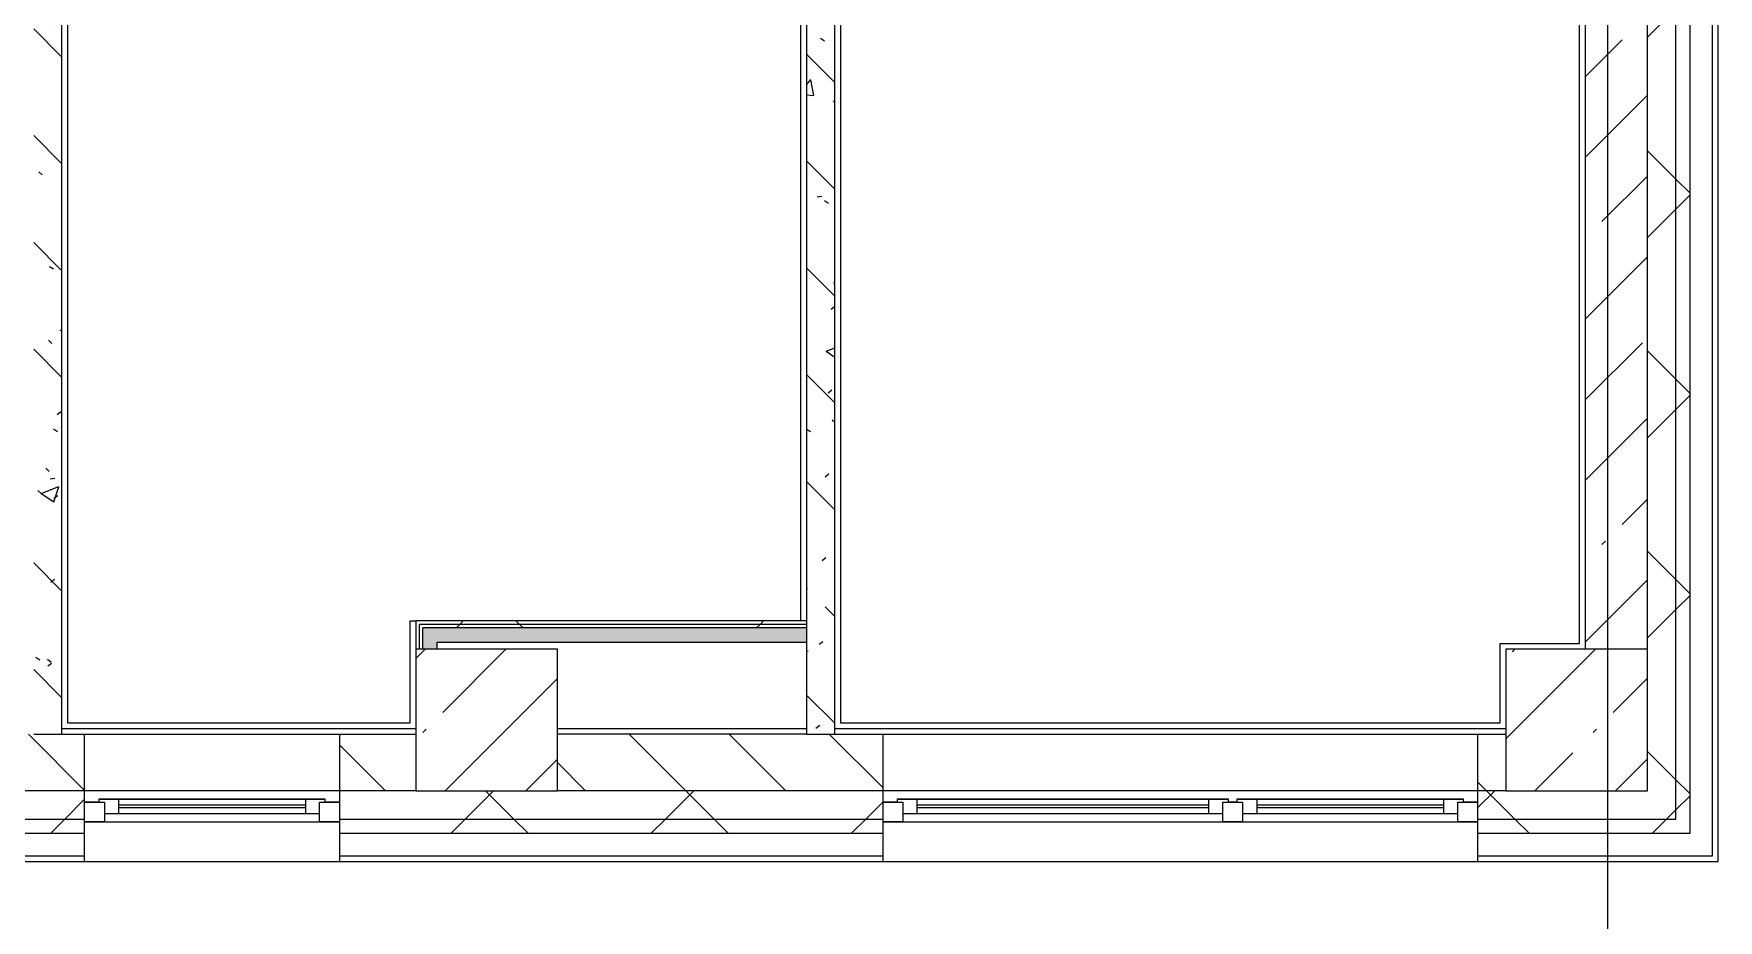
# Model space of a CAD drawing. Header units: millimetres. Extents: x 81711 to 274967, y -8553 to 29000.
# Drawn here: x 226957 to 232907, y 3093 to 6224 of the extents above; entities that cross this region are included whole.
import ezdxf

# ---------------------------------------------------------------- set-up
doc = ezdxf.new("R2010")
doc.units = ezdxf.units.MM
for name, color, linetype, lineweight, true_color in [('A-FLOR-2', 7, 'Continuous', 5, 0xaaaaaa), ('I-WALL-25', 7, 'Continuous', 5, 0xe7e7e7), ('I-WALL-26', 7, 'Continuous', 9, 0xe7e7e7), ('I-WALL-29', 7, 'Continuous', 5, 0x787878)]:
    doc.layers.add(name, color=color, linetype=linetype, lineweight=lineweight, true_color=true_color)
for name, color, linetype, lineweight in [('A-GLAZ-3', 7, 'Continuous', 5), ('A-WALL', 7, 'Continuous', 9), ('A-WALL-10', 7, 'Continuous', 5), ('I-WALL-27', 7, 'Continuous', 5), ('S-COLS-1', 7, 'Continuous', 5), ('Оси', 7, 'Continuous', 9)]:
    doc.layers.add(name, color=color, linetype=linetype, lineweight=lineweight)
pattern_1 = [(45, (147956.67, 0), (-353.5534, 353.5534), []), (135, (147956.67, 0), (-353.5534, -353.5534), [])]
pattern_2 = [(135, (147956.67, 0), (-377.1708, -377.1708), [533.4, -88.9, 17.78, -88.9]), (135, (147956.67, 376.94), (-377.1708, -377.1708), []), (50, (147956.67, 0), (637.6445, -55.7866), [66.675, -733.425]), (355, (147956.7, 0), (-123.3494, 668.699), [53.34, -586.74]), (100.451, (148009.8, -4.65), (514.299, 612.908), [56.665, -623.315]), (46.184, (147956.7, 177.8), (948.7764, -147.15), [100.012, -1100.137]), (96.636, (148035.7, 165.5), (830.909, 865.997), [84.998, -934.973]), (351.184, (147956.7, 177.8), (830.918, 865.988), [80.01, -880.11]), (21, (148045.57, 133.35), (530.6506, -357.9283), [66.675, -733.425]), (326, (148045.6, 133.35), (216.308, 644.6585), [53.34, -586.74]), (71.451, (148089.8, 103.5), (746.9596, 286.7243), [56.665, -623.315]), (37.5, (147956.67, 0), (10.81053, 295.9426), [16.764, -562.864, 16.764, -578.866, -588.962]), (37.5, (147956.67, 0), (10.81053, 295.9426), [-1175.258, 16.764, -572.198]), (7.5, (147956.67, 0), (233.8692, 350.6318), [16.764, -322.834, 16.764, -549.529, -224.472]), (7.5, (147956.67, 0), (233.8692, 350.6318), [-905.891, 16.764, -207.708]), (327.5, (147758.43, 0), (474.5678, -20.0513), [16.764, -205.486, 16.764, -676.656, -920.115]), (327.5, (147758.43, 0), (474.5678, -20.0513), [-915.67, 16.764, -903.351]), (317.5, (147669.53, 0), (518.4522, 88.9934), [16.764, -272.161, 16.764, -443.738, -653.415]), (317.5, (147669.53, 0), (518.4522, 88.9934), [-749.427, 16.764, -636.651])]
pattern_3 = [(45, (147956.7, 0), (-530.33, 530.33), []), (135, (147956.7, 0), (-530.33, -530.33), [])]

# ---------------------------------------------------------------- blocks, each defined once
blk = doc.blocks.new('BSC_Колонна _Прямоугольная - 500х500-V79-1_5_3_птичка')
at = {"layer": 'S-COLS-1'}
h = blk.add_hatch(dxfattribs=at)
h.set_pattern_fill('FP_90', color=256, style=0, pattern_type=2)
h.set_pattern_definition([(45, (-80600, -3800), (-285.1231, 285.1231), []), (45, (-80314.88, -3800), (-285.1231, 285.1231), [504.031, -100.806, 16.764, -84.042])])
h.paths.add_polyline_path([(250, -250), (250, 250), (-250, 250), (-250, -250), (111.5, -250)])
for p, q in [((250, 250), (-250, 250)), ((-250, 250), (-250, -250)), ((250, -250), (250, 250)), ((-250, -250), (250, -250))]:
    blk.add_line(p, q, dxfattribs=at)
blk = doc.blocks.new('120_Окно_СКБ_1Ст - 120_Окно_СКБ_1Ст 900х2500_h_-19906150-1_5_3_птичка')
at = {"layer": 'A-GLAZ-3'}
for p, q in [((-450, -75), (-450, -5)), ((-450, -5), (-380, -5)), ((450, -5), (-450, -5)), ((-380, -5), (-380, -75)), ((380, -35), (-380, -35)), ((-380, -35), (-380, -75)), ((-330, -85), (-330, -35)), ((-330, -55), (330, -55)), ((330, -85), (330, -35)), ((380, -75), (380, -5)), ((380, -5), (450, -5)), ((380, -75), (380, -35)), ((450, -5), (450, -75)), ((-380, -75), (-450, -75)), ((-450, -75), (-400, -75)), ((-380, -75), (-400, -75)), ((-400, -75), (-400, -85)), ((-400, -85), (400, -85)), ((400, -85), (-400, -85)), ((330, -65), (-330, -65)), ((450, -75), (380, -75)), ((400, -75), (380, -75)), ((400, -75), (450, -75)), ((400, -85), (400, -75))]:
    blk.add_line(p, q, dxfattribs=at)
blk = doc.blocks.new('120_Окно_СКБ_2Ст - 120_Окно_СКБ_2Ст 2100х2500 _мал створка СЛЕВА_-19967351-1_5_3_птичка')
at = {"layer": 'A-GLAZ-3'}
for p, q in [((-1050, -75), (-1050, -5)), ((-1050, -5), (-980, -5)), ((1050, -5), (-1050, -5)), ((-980, -5), (-980, -75)), ((-220, -35), (-980, -35)), ((-980, -35), (-980, -75)), ((-930, -85), (-930, -35)), ((-930, -55), (-270, -55)), ((-270, -85), (-270, -35)), ((-220, -75), (-220, -5)), ((-220, -5), (-150, -5)), ((-220, -75), (-220, -35)), ((-150, -5), (-150, -75)), ((980, -35), (-150, -35)), ((-150, -35), (-150, -75)), ((-100, -85), (-100, -35)), ((-100, -55), (930, -55)), ((930, -85), (930, -35)), ((980, -75), (980, -5)), ((980, -5), (1050, -5)), ((980, -75), (980, -35)), ((1050, -5), (1050, -75)), ((-980, -75), (-1050, -75)), ((-1050, -75), (-1000, -75)), ((-980, -75), (-1000, -75)), ((-1000, -75), (-1000, -85)), ((-1000, -85), (-200, -85)), ((-200, -85), (-1000, -85)), ((-270, -65), (-930, -65)), ((-150, -75), (-220, -75)), ((-200, -75), (-220, -75)), ((-200, -75), (-170, -75)), ((-200, -85), (-200, -75)), ((-150, -75), (-170, -75)), ((-170, -75), (-170, -85)), ((-170, -85), (1000, -85)), ((1000, -85), (-170, -85)), ((930, -65), (-100, -65)), ((1050, -75), (980, -75)), ((1000, -75), (980, -75)), ((1000, -75), (1050, -75)), ((1000, -85), (1000, -75))]:
    blk.add_line(p, q, dxfattribs=at)
blk = doc.blocks.new('BSC_Колонна _Прямоугольная - 500х500-V197-1_5_3_птичка')
at = {"layer": 'S-COLS-1'}
h = blk.add_hatch(dxfattribs=at)
h.set_pattern_fill('FP_181', color=256, style=0, pattern_type=2)
h.set_pattern_definition([(45, (-84450, -3800), (-285.1231, 285.1231), []), (45, (-84164.88, -3800), (-285.1231, 285.1231), [504.031, -100.806, 16.764, -84.042])])
h.paths.add_polyline_path([(-19.7, -250), (250, -250), (250, 250), (-250, 250), (-250, -250)])
for p, q in [((250, 250), (-250, 250)), ((-250, 250), (-250, -250)), ((250, -250), (250, 250)), ((-250, -250), (250, -250))]:
    blk.add_line(p, q, dxfattribs=at)

msp = doc.modelspace()

# ---------------------------------------------------------------- hatches: boundary and pattern name
at = {"layer": 'A-WALL-10'}
h = msp.add_hatch(dxfattribs=at)
h.set_pattern_fill('FP_94', color=256, style=0, pattern_type=2)
h.set_pattern_definition(pattern_1)
h.paths.add_polyline_path([(232656.7, 3550), (232756.7, 3550), (232756.6, 7500), (232664.7, 7500), (232656.7, 7492), (232656.7, 4050)])
h = msp.add_hatch(dxfattribs=at)
h.set_pattern_fill('FP_94', color=256, style=0, pattern_type=2)
h.set_pattern_definition(pattern_1)
h.paths.add_polyline_path([(232766.7, 3450), (232806.7, 3450), (232806.7, 7500), (232756.7, 7500), (232756.7, 3450)])
h = msp.add_hatch(dxfattribs=at)
h.set_pattern_fill('FP_105', color=256, style=0, pattern_type=2)
h.set_pattern_definition([(135, (147956.67, 0), (-176.7767, -176.7767), [])])
h.paths.add_polyline_path([(224019.7, 3550), (225036.7, 3550), (225036.7, 3750), (223936.7, 3750), (223936.7, 3550)])
h.paths.add_polyline_path([(226957.1, 3550), (227137.1, 3550), (227137.1, 3750), (225936.7, 3750), (225936.7, 3550), (226808.8, 3550)])
h.paths.add_polyline_path([(232056.7, 3550), (232156.7, 3550), (232156.7, 3750), (232056.7, 3750), (232056.7, 3554.3)])
h.paths.add_polyline_path([(228037.1, 3550), (228306.7, 3550), (228306.7, 3750), (228037.1, 3750), (228037.1, 3727.7)])
h.paths.add_polyline_path([(229956.7, 3550), (229956.7, 3750), (228806.7, 3750), (228806.7, 3550)])
h = msp.add_hatch(dxfattribs=at)
h.set_pattern_fill('FP_94', color=256, style=0, pattern_type=2)
h.set_pattern_definition(pattern_1)
h.paths.add_polyline_path([(232387, 3450), (232756.7, 3450), (232756.7, 3550), (232056.7, 3550), (232056.7, 3450), (232156.7, 3450)])
h.paths.add_polyline_path([(224949.4, 3450), (225036.7, 3455.7), (225036.7, 3550), (223814.7, 3550), (223814.7, 3450), (224574.9, 3450)])
h.paths.add_polyline_path([(225936.7, 3450), (227137.1, 3450), (227137.1, 3550), (225936.7, 3550), (225936.7, 3466.9)])
h.paths.add_polyline_path([(228668.2, 3450), (229956.7, 3450), (229956.7, 3550), (228037.1, 3550), (228037.1, 3450)])
h = msp.add_hatch(dxfattribs=at)
h.set_pattern_fill('FP_94', color=256, style=0, pattern_type=2)
h.set_pattern_definition(pattern_1)
h.paths.add_polyline_path([(232056.7, 3400), (232806.7, 3400), (232806.7, 3450), (232056.7, 3450), (232056.7, 3440)])
h.paths.add_polyline_path([(224949.4, 3400), (225036.7, 3400), (225036.7, 3450), (223814.7, 3450), (223814.7, 3400), (224019.7, 3400)])
h.paths.add_polyline_path([(226808.8, 3400), (227137.1, 3400), (227137.1, 3450), (225936.7, 3450), (225936.7, 3400)])
h.paths.add_polyline_path([(228037.1, 3400), (229956.7, 3400), (229956.7, 3450), (228037.1, 3450), (228037.1, 3440)])
at = {"layer": 'I-WALL-25'}
msp.add_hatch(color=256, dxfattribs=at).paths.add_polyline_path([(229686.7, 4075), (229686.7, 4125), (228381.7, 4125), (228381.7, 4075), (228806.7, 4075)])
at = {"layer": 'I-WALL-26'}
msp.add_hatch(color=256, dxfattribs=at).paths.add_polyline_path([(228381.7, 4050), (228381.7, 4125), (228331.7, 4124.5), (228331.7, 4050)])
at = {"layer": 'I-WALL-27'}
h = msp.add_hatch(dxfattribs=at)
h.set_pattern_fill('FP_74', color=256, style=0, pattern_type=2)
h.set_pattern_definition([(45, (147956.67, 0), (-285.1231, 285.1231), []), (45, (148241.8, 0), (-285.1231, 285.1231), [504.031, -100.806, 16.764, -84.042])])
h.paths.add_polyline_path([(232656.7, 4050), (232656.7, 10900), (232436.7, 10900), (232436.7, 4050)])
h = msp.add_hatch(dxfattribs=at)
h.set_pattern_fill('FP_192', color=256, style=0, pattern_type=2)
h.set_pattern_definition(pattern_3)
h.paths.add_polyline_path([(228381.7, 4137.5), (229686.7, 4137.5), (229686.7, 4150), (228319.2, 4150), (228319.2, 4137.5), (228331.7, 4137.5)])
h = msp.add_hatch(dxfattribs=at)
h.set_pattern_fill('FP_192', color=256, style=0, pattern_type=2)
h.set_pattern_definition(pattern_3)
h.paths.add_polyline_path([(229666.7, 4125), (229686.7, 4125), (229686.7, 4137.5), (228331.7, 4137.5), (228331.7, 4125), (228381.7, 4125)])
at = {"layer": 'I-WALL-29'}
h = msp.add_hatch(dxfattribs=at)
h.set_pattern_fill('FP_103', color=256, style=0, pattern_type=2)
h.set_pattern_definition(pattern_2)
h.paths.add_polyline_path([(226957.1, 3750), (227057.1, 3750), (227057.1, 9100), (226957.1, 9100), (226957.1, 3762.9)])
h = msp.add_hatch(dxfattribs=at)
h.set_pattern_fill('FP_103', color=256, style=0, pattern_type=2)
h.set_pattern_definition(pattern_2)
h.paths.add_polyline_path([(229686.7, 3750), (229786.7, 3750), (229786.7, 9100), (229686.7, 9100), (229686.7, 3770)])

# ---------------------------------------------------------------- linework, layer by layer
at = {"layer": 'A-FLOR-2'}
for p, q in [((232416.7, 4070), (232416.7, 10880)), ((229806.7, 9220), (229806.7, 3790)), ((227077.1, 9080), (227077.1, 3790)), ((229666.7, 4150), (229666.7, 9080)), ((228286.7, 3790), (228286.7, 4150)), ((228286.7, 4150), (228306.7, 4150)), ((232136.7, 3790), (232136.7, 4070)), ((232136.7, 4070), (232416.7, 4070)), ((227077.1, 3790), (228286.7, 3790)), ((229806.7, 3790), (232136.7, 3790))]:
    msp.add_line(p, q, dxfattribs=at)
at = {"layer": 'A-WALL'}
for p, q in [((232756.7, 3450), (232756.7, 7500)), ((232806.7, 3400), (232806.7, 7500)), ((232886.7, 3320), (232886.7, 7500)), ((228319.2, 4050), (228319.2, 4137.5)), ((229686.7, 4137.5), (228319.2, 4137.5)), ((228331.7, 4050), (228331.7, 4125)), ((229686.7, 4125), (228331.7, 4125)), ((226957.1, 3750), (227057.1, 3750)), ((229686.7, 3750), (229786.7, 3750)), ((227137.1, 3550), (225936.7, 3550)), ((228306.7, 3550), (228037.1, 3550)), ((229956.7, 3550), (228806.7, 3550)), ((232156.7, 3550), (232056.7, 3550)), ((225936.7, 3450), (227137.1, 3450)), ((225936.7, 3400), (227137.1, 3400)), ((228037.1, 3450), (229956.7, 3450)), ((228037.1, 3400), (229956.7, 3400)), ((232056.7, 3450), (232756.7, 3450)), ((232056.7, 3400), (232806.7, 3400)), ((225936.7, 3320), (227137.1, 3320)), ((228037.1, 3320), (229956.7, 3320)), ((232056.7, 3320), (232886.7, 3320))]:
    msp.add_line(p, q, dxfattribs=at)
at = {"layer": 'A-WALL-10'}
for p, q in [((232906.7, 3300), (232906.7, 7492)), ((232656.7, 4050), (232656.7, 4050)), ((227057.1, 3750), (228306.7, 3750)), ((227137.1, 3300), (227137.1, 3750)), ((228037.1, 3750), (228037.1, 3300)), ((229686.7, 3750), (228806.7, 3750)), ((229786.7, 3750), (232156.7, 3750)), ((229956.7, 3300), (229956.7, 3750)), ((232056.7, 3750), (232056.7, 3300)), ((223814.7, 3300), (232906.7, 3300))]:
    msp.add_line(p, q, dxfattribs=at)
at = {"layer": 'I-WALL-27'}
for p, q in [((232436.7, 10900), (232436.7, 4050)), ((232656.7, 4050), (232656.7, 10900)), ((229786.7, 3750), (229786.7, 9200)), ((227057.1, 3750), (227057.1, 9100)), ((229686.7, 9100), (229686.7, 3750)), ((228306.7, 4150), (228306.7, 4050)), ((229686.7, 4150), (228306.7, 4150)), ((228381.7, 4050), (228381.7, 4075)), ((228381.7, 4075), (229686.7, 4075)), ((227057.1, 3770), (228306.7, 3770)), ((228806.7, 3770), (229686.7, 3770)), ((229786.7, 3770), (232156.7, 3770)), ((228037.1, 3550), (227137.1, 3550)), ((232056.7, 3550), (229956.7, 3550))]:
    msp.add_line(p, q, dxfattribs=at)
at = {"layer": 'Оси'}
msp.add_line((232516.7, -1906.3), (232516.7, 9979), dxfattribs=at)

# ---------------------------------------------------------------- block references
at = {"layer": 'A-GLAZ-3', "rotation": 180}
for name, p in [('120_Окно_СКБ_1Ст - 120_Окно_СКБ_1Ст 900х2500_h_-19906150-1_5_3_птичка', (227587.1, 3435)), ('120_Окно_СКБ_2Ст - 120_Окно_СКБ_2Ст 2100х2500 _мал створка СЛЕВА_-19967351-1_5_3_птичка', (231006.7, 3435))]:
    msp.add_blockref(name, p, dxfattribs=at)
at = {"layer": 'S-COLS-1'}
for name, p in [('BSC_Колонна _Прямоугольная - 500х500-V79-1_5_3_птичка', (228556.7, 3800)), ('BSC_Колонна _Прямоугольная - 500х500-V197-1_5_3_птичка', (232406.7, 3800))]:
    msp.add_blockref(name, p, dxfattribs=at)

doc.saveas('drawing.dxf')
